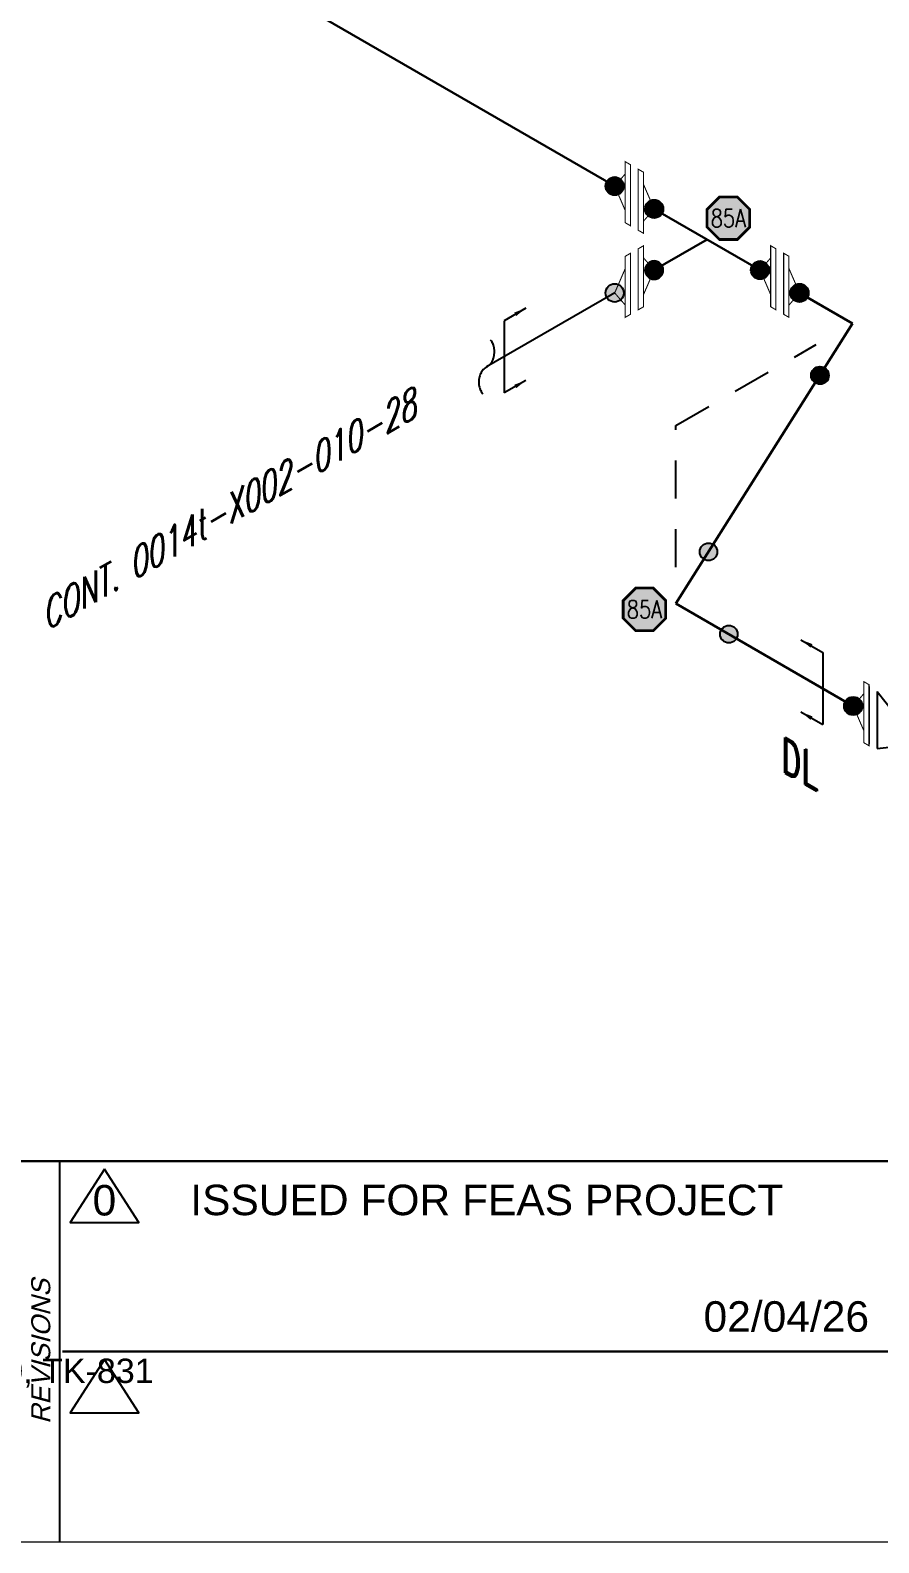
# Model space of a CAD drawing. Header units: inches. Extents: x 0.1 to 17.4, y 0.1 to 11.4.
# Drawn here: x 7.528 to 10.315, y 0.247 to 5.211 of the extents above; entities that cross this region are included whole.
import ezdxf
from ezdxf.enums import TextEntityAlignment as Align

# ---------------------------------------------------------------- set-up
doc = ezdxf.new("R2010")
doc.units = ezdxf.units.IN
doc.header["$MEASUREMENT"] = 0
doc.linetypes.add('HIDDEN2', pattern=[0.1875, 0.125, -0.0625])
for name, color, linetype in [('3', 1, 'Continuous'), ('BORDER', 3, 'Continuous'), ('BORDERTEXT', 7, 'Continuous'), ('COMP', 1, 'Continuous'), ('Continuation', 7, 'Continuous'), ('DL', 20, 'Continuous'), ('PART_PCML', 7, 'Continuous'), ('PIPE-ANNO', 150, 'HIDDEN2'), ('UNAS.PIPE', 251, 'Continuous'), ('WELD POINTS', 41, 'Continuous'), ('Welds', 7, 'Continuous')]:
    doc.layers.add(name, color=color, linetype=linetype)
doc.layers.add('PIPE', color=7, linetype='Continuous', lineweight=30)
doc.styles.add('FEASStandard', font='arial.ttf')
doc.styles.add('ISO330', font='romand.shx', dxfattribs={"width": 0.85, "height": 0.05})
doc.styles.add('PART_Standard', font='romans', dxfattribs={"width": 0.8, "height": 0.09})
doc.styles.add('Richmond', font='arial.ttf')
doc.styles.add('SIMPLEX', font='ROMANS')
doc.dimstyles.new('Richmond', dxfattribs={"dimtxt": 0.18, "dimasz": 0.18, "dimexe": 0.18, "dimexo": 0.0625, "dimgap": 0.09, "dimtad": 0, "dimtih": 1, "dimtoh": 1, "dimdec": 4, "dimzin": 0, "dimdsep": 46, "dimtxsty": 'Richmond', "dimcen": 0.09, "dimadec": 0, "dimazin": 0, "dimtfac": 1, "dimtdec": 4, "dimtofl": 0, "dimtmove": 0, "dimatfit": 3, "dimfxl": 1, "dimtolj": 1, "dimtzin": 0, "dimarcsym": 0})

# ---------------------------------------------------------------- blocks, each defined once
blk = doc.blocks.new('Border')
at = {"layer": 'BORDER'}
blk.add_line((7.625, 0.25), (7.625, 1.5), dxfattribs=at)
at = {"layer": 'BORDER', "const_width": 0.005}
blk.add_lwpolyline([(0.25, 0.25), (17.25, 0.25), (17.25, 11.25), (0.25, 11.25)], close=True, dxfattribs=at)
at = {"layer": 'BORDER', "const_width": 0.00833}
for points in [[(17.25, 1.5), (0.25, 1.5)], [(7.6336, 0.875), (10.375, 0.875)]]:
    blk.add_lwpolyline(points, dxfattribs=at)
at = {"layer": 'BORDERTEXT', "style": 'FEASStandard', "oblique": 15}
blk.add_text('REVISIONS', height=0.0625, rotation=90, dxfattribs=at).set_placement((7.5625, 0.875), align=Align.MIDDLE)
blk = doc.blocks.new('BORDER TEXT')
at = {"layer": 'BORDERTEXT'}
for tag, p, height, style in [('API_PIPE_CLASS', (5.4645, 1.2542), 0.08, 'Richmond'), ('MATERIAL1', (12.263, 1.2111), 0.08, 'Richmond'), ('P&ID_#1', (0.25, 1.0831), 0.0625, 'FEASStandard'), ('LINE_#1', (1.4866, 1.0831), 0.0625, 'FEASStandard'), ('CVX_PIPE_SPEC', (5.4619, 1.0932), 0.08, 'Richmond'), ('MATERIAL2', (12.263, 1.0395), 0.08, 'Richmond'), ('OP_TEMP', (5.1687, 0.9325), 0.08, 'Richmond'), ('P&ID_#2', (0.25, 0.9224), 0.0625, 'FEASStandard'), ('LINE_#2', (1.4866, 0.9224), 0.0625, 'FEASStandard'), ('MATERIAL3', (12.263, 0.868), 0.08, 'Richmond'), ('FROM', (5.0146, 0.7718), 0.08, 'Richmond'), ('P&ID_#3', (0.25, 0.7617), 0.0625, 'FEASStandard'), ('LINE_#3', (1.4866, 0.7617), 0.0625, 'FEASStandard'), ('MATERIAL4', (12.263, 0.6965), 0.08, 'Richmond'), ('P&ID_#4', (0.25, 0.601), 0.0625, 'FEASStandard'), ('LINE_#4', (1.4866, 0.601), 0.0625, 'FEASStandard'), ('TO', (4.8543, 0.6112), 0.08, 'Richmond'), ('MATERIAL5', (12.263, 0.5249), 0.08, 'Richmond'), ('P&ID_#5', (0.25, 0.4403), 0.0625, 'FEASStandard'), ('LINE_#5', (1.4866, 0.4403), 0.0625, 'FEASStandard'), ('MISC', (4.9789, 0.4506), 0.08, 'Richmond'), ('INSULATION', (12.9278, 0.4142), 0.0625, 'FEASStandard'), ('P&ID_#6', (0.25, 0.2796), 0.0625, 'FEASStandard'), ('LINE_#6', (1.4866, 0.2796), 0.0625, 'FEASStandard'), ('PWHT', (12.9278, 0.2806), 0.0625, 'FEASStandard')]:
    blk.add_attdef(tag, p, '', height=height, dxfattribs=dict(at, style=style))
at = {"layer": 'BORDERTEXT', "style": 'FEASStandard'}
for tag, p in [('DR.BY', (11.075, 0.5625)), ('DR.BY_DATE', (11.95, 0.5625)), ('CHK_BY', (11.075, 0.3542)), ('CHK._BY_DATE', (11.95, 0.3542))]:
    blk.add_attdef(tag, text='', height=0.1, dxfattribs=at).set_placement(p, align=Align.MIDDLE_CENTER)
at = {"layer": 'BORDERTEXT', "style": 'PART_Standard', "width": 0.8}
for tag, p in [('PLANT_NUMBER', (13.9375, 0.3836)), ('SYSTEM_NUMBER', (14.8125, 0.3836)), ('CIRCUIT_NUMBER', (15.6875, 0.3836)), ('SHEET_NUMBER', (16.5, 0.3836)), ('REVISION', (17.0625, 0.3836))]:
    blk.add_attdef(tag, text='', height=0.15, dxfattribs=at).set_placement(p, align=Align.MIDDLE_CENTER)
blk = doc.blocks.new('3_VALVE_FLANGE_GATE_30')
at = {"color": 0, "linetype": 'ByBlock', "lineweight": -2}
blk.add_wipeout([(-0.1624, -0.1875), (-0.1353, -0.1719), (0, 0), (0.1353, -0.0156), (0.1624, 0), (0.1624, 0.1875), (0.1353, 0.1719), (0, 0), (-0.1353, 0.0156), (-0.1624, 0)], dxfattribs=at)
for p, q in [((0.1353, 0.1719), (-0.1353, -0.1719)), ((0.0677, 0.1953), (-0.0677, 0.1172)), ((0, 0), (0, 0.1563)), ((0.1353, 0.1719), (0.1353, -0.0156)), ((0.1624, 0.1875), (0.1624, 0)), ((-0.1624, 0), (-0.1624, -0.1875)), ((-0.1353, 0.0156), (-0.1353, -0.1719)), ((0.1353, -0.0156), (-0.1353, 0.0156))]:
    blk.add_line(p, q, dxfattribs=at)
blk = doc.blocks.new('AM9A04')
at = {"linetype": 'Continuous', "const_width": 0.01}
blk.add_lwpolyline([(0, -0.289), (0, 0.289), (-0.05, 0.318), (-0.05, -0.26)], close=True, dxfattribs=at)
at = {"const_width": 0.01}
blk.add_lwpolyline([(-0.05, -0.144), (-0.15, 0.087), (-0.05, 0.202)], dxfattribs=at)
blk = doc.blocks.new('A09')
at = {"layer": 'Welds'}
h = blk.add_hatch(color=256, dxfattribs=at)
h.dxf.hatch_style = 1
h.paths.add_polyline_path([(-0.03, 0, 1), (0.03, 0, 1)])
blk.add_circle((0, 0), 0.03, dxfattribs=at)
blk = doc.blocks.new('*U22')
blk.add_wipeout([(0.052, -0.03), (0.0173, -0.07), (0.0173, -0.1101), (0, -0.1001), (0, 0.1001), (0.0173, 0.0901), (0.0173, 0.05)]).dxf.layer = 'COMP'
at = {"layer": '3', "zscale": 0.65}
blk.add_blockref('A09', (0.052, -0.03), dxfattribs=at)
at = {"layer": 'COMP', "xscale": 0.3466300616258731, "yscale": 0.3466300616258731, "zscale": 0.3466300616258731, "rotation": 180}
blk.add_blockref('AM9A04', (0, 0), dxfattribs=at)
blk = doc.blocks.new('2_WELD_SINGLE_00')
at = {"linetype": 'ByBlock', "lineweight": -2}
h = blk.add_hatch(color=0, dxfattribs=at)
edge = h.paths.add_edge_path()
edge.add_arc((0, 0), 0.0143, 0, 360)
at = {"color": 0, "linetype": 'ByBlock', "lineweight": -2}
blk.add_circle((0, 0), 0.0143, dxfattribs=at)
blk = doc.blocks.new('*U20')
at = {"layer": 'WELD POINTS'}
for p, xscale, yscale, rotation in [((0.1072, 0.1699), 2, 2, 237.744550661481), ((0.174, -0.1004), 1.999999999999999, 1.999999999999999, 59.99999999999983)]:
    blk.add_blockref('2_WELD_SINGLE_00', p, dxfattribs=dict(at, xscale=xscale, yscale=yscale, rotation=rotation))
blk = doc.blocks.new('*U21')
at = {"layer": 'WELD POINTS', "xscale": 1.999999999999999, "yscale": 1.999999999999999}
for p, rotation in [((-0.1072, -0.1699), 327.744550661481), ((-0.1063, -0.1705), 58.0467040862723)]:
    blk.add_blockref('2_WELD_SINGLE_00', p, dxfattribs=dict(at, rotation=rotation))
blk = doc.blocks.new('1_BREAK-PIPE_PIPE_00')
at = {"color": 0, "linetype": 'ByBlock', "lineweight": -2}
for centre, major_axis in [((-0.0298, 0.0919), (0, -0.101)), ((0.0298, -0.0919), (0, 0.101))]:
    blk.add_ellipse(centre, major_axis=major_axis, ratio=0.711978, start_param=0.427466, end_param=3.141593, dxfattribs=at)
blk = doc.blocks.new('1_Tilde_00')
at = {"layer": 'PIPE-ANNO', "xscale": -0.5000000000000001, "yscale": 0.5, "zscale": 0.5}
blk.add_blockref('1_BREAK-PIPE_PIPE_00', (0, 0), dxfattribs=at)
blk = doc.blocks.new('1_Cont_330')
at = {"layer": 'Continuation', "style": 'PART_Standard', "oblique": 330, "width": 0.8}
blk.add_attdef('CONT.', (0, 0), '', height=0.09, rotation=330, dxfattribs=at)
blk = doc.blocks.new('DL_330')
at = {"layer": 'DL', "style": 'ISO330', "oblique": 330, "width": 0.85}
blk.add_text('DL', height=0.1, rotation=330, dxfattribs=at).set_placement((0, 0))
blk = doc.blocks.new('PART_PCML')
blk.add_hatch(color=0).paths.add_polyline_path([(-0.0699, -0.029), (-0.029, -0.0699), (0.029, -0.0699), (0.0699, -0.029), (0.0699, 0.029), (0.029, 0.0699), (-0.029, 0.0699), (-0.0699, 0.029)])
at = {"color": 7, "const_width": 0.009}
blk.add_lwpolyline([(-0.0699, 0.029), (-0.029, 0.0699), (0.029, 0.0699), (0.0699, 0.029), (0.0699, -0.029), (0.029, -0.0699), (-0.029, -0.0699), (-0.0699, -0.029), (-0.0699, 0.029), (-0.029, 0.0699)], dxfattribs=at)
at = {"color": 18, "true_color": 0x000000}
blk.add_lwpolyline([(-0.029, 0.0699), (-0.0699, 0.029), (-0.0699, -0.029), (-0.029, -0.0699), (0.029, -0.0699), (0.0699, -0.029), (0.0699, 0.029), (0.029, 0.0699)], close=True, dxfattribs=at)
at = {"color": 7, "true_color": 0xffffff, "style": 'SIMPLEX', "width": 0.8, "flags": 1}
for tag, p in [('CIRCUIT', (-0.0939, 0.0889)), ('DM', (-0.0527, -0.1332)), ('TYPE', (-0.0749, -0.2043))]:
    blk.add_attdef(tag, p, '', height=0.0586, dxfattribs=at)
at = {"color": 7, "true_color": 0xffffff, "style": 'SIMPLEX', "width": 0.8}
blk.add_attdef('DMDISP', text='', height=0.0586, dxfattribs=at).set_placement((0, 0), align=Align.MIDDLE_CENTER)
blk = doc.blocks.new('*U47')
at = {"layer": 'DL', "color": 20, "linetype": 'ByBlock', "ltscale": 0.7}
blk.add_line((-0.0541, 0.1497), (-0.0541, -0.0873), dxfattribs=at)
for points in [[(-0.1257, 0.191), (-0.0541, 0.1497)], [(-0.1257, -0.046), (-0.0541, -0.0873)]]:
    blk.add_leader(points, dimstyle='Richmond', override={"dimasz": 0.04, "dimgap": 0.09, "dimtad": 0}, dxfattribs=at)
blk = doc.blocks.new('*U66')
at = {"color": 20, "linetype": 'ByBlock', "ltscale": 0.7}
blk.add_line((0.0541, 0.1498), (0.0541, -0.0873), dxfattribs=at)
for points in [[(0.1257, 0.191), (0.0541, 0.1498)], [(0.1257, -0.0459), (0.0541, -0.0873)]]:
    blk.add_leader(points, dimstyle='Richmond', override={"dimasz": 0.04, "dimgap": 0.09, "dimtad": 0}, dxfattribs=at)

msp = doc.modelspace()

# ---------------------------------------------------------------- linework, layer by layer
at = {"layer": 'BORDERTEXT'}
for points in [[(7.7717, 1.474), (7.6588, 1.2984), (7.8845, 1.2984)], [(7.7717, 0.849), (7.6588, 0.6734), (7.8845, 0.6734)]]:
    msp.add_lwpolyline(points, close=True, dxfattribs=at)
at = {"layer": 'PIPE'}
for p, q in [((9.4996, 4.6698), (6.8289, 6.2117)), ((9.9771, 4.3941), (9.5251, 4.6551)), ((9.7511, 4.5246), (9.5251, 4.3941)), ((10.2286, 4.2489), (10.0026, 4.3794)), ((9.6485, 3.3298), (10.2286, 4.2489))]:
    msp.add_line(p, q, dxfattribs=at)
at = {"layer": 'PIPE-ANNO'}
for p, q in [((9.6485, 3.914), (10.1097, 4.1803)), ((9.6485, 3.4495), (9.6485, 3.914))]:
    msp.add_line(p, q, dxfattribs=at)
at = {"layer": 'UNAS.PIPE'}
for p, q in [((9.4996, 4.3794), (9.027, 4.1066)), ((10.6609, 2.7483), (10.2308, 2.9935))]:
    msp.add_line(p, q, dxfattribs=at)

# ---------------------------------------------------------------- block references
at = {"layer": 'BORDER'}
msp.add_blockref('Border', (0, 0), dxfattribs=at)
at = {"layer": 'BORDERTEXT'}
ref = msp.add_blockref('BORDER TEXT', (0, 0), dxfattribs=at)
ref.add_attrib('FROM', '14b CRUDE BARGE TERMINAL, TK-807, TK-830, TK-831', (5.0146, 0.7718), dxfattribs={"height": 0.08, "style": 'Richmond'})
at = {"layer": 'Continuation'}
ref = msp.add_blockref('1_Cont_330', (7.5801, 3.2408), dxfattribs=at)
ref.add_attrib('CONT.', 'CONT. 0014t-X002-010-28', (7.5801, 3.2408), dxfattribs={"height": 0.09, "rotation": 30, "style": 'PART_Standard', "oblique": 30, "width": 0.8})
at = {"layer": 'DL'}
for name, p in [('*U66', (9.0299, 4.1082)), ('*U47', (10.185, 3.02)), ('DL_330', (9.9946, 2.7818))]:
    msp.add_blockref(name, p, dxfattribs=at)
at = {"layer": 'PART_PCML', "color": 13}
msp.add_blockref('PART_PCML', (9.5454, 3.3107), dxfattribs=at).add_auto_attribs({'DMDISP': '85A'})
at = {"layer": 'UNAS.PIPE', "xscale": -1, "rotation": 174.4920261620492}
msp.add_blockref('1_Tilde_00', (9.027, 4.1066), dxfattribs=at)
at = {"layer": 'WELD POINTS'}
for name, p in [('*U21', (10.2286, 4.2489)), ('*U20', (9.6485, 3.3298))]:
    msp.add_blockref(name, p, dxfattribs=at)

# ---------------------------------------------------------------- texts
at = {"layer": 'BORDERTEXT', "style": 'FEASStandard'}
msp.add_text('ISSUED FOR FEAS PROJECT', height=0.1, dxfattribs=at).set_placement((9.0276, 1.3726), align=Align.MIDDLE_CENTER)
for tag, text, p in [('0', '', (7.7717, 1.3716)), ('02/04/26', '-', (10.0112, 0.9901))]:
    msp.add_attdef(tag, text=text, height=0.1, dxfattribs=at).set_placement(p, align=Align.MIDDLE_CENTER)

# ---------------------------------------------------------------- next in the draw order: block references
at = {"layer": 'COMP', "ltscale": 0.65, "rotation": 180}
for p in [(9.4996, 4.6698), (9.9771, 4.3941)]:
    msp.add_blockref('*U22', p, dxfattribs=at)
at = {"layer": 'UNAS.PIPE', "xscale": -1}
msp.add_blockref('3_VALVE_FLANGE_GATE_30', (10.4452, 2.8698), dxfattribs=at)

# ---------------------------------------------------------------- next in the draw order: wipeouts: each hides what was drawn before it
msp.add_wipeout([(9.4476, 4.3494), (9.4823, 4.3094), (9.4823, 4.2693), (9.4996, 4.2793), (9.4996, 4.4795), (9.4823, 4.4695), (9.4823, 4.4294)]).dxf.layer = 'UNAS.PIPE'

# ---------------------------------------------------------------- next in the draw order: hatches: boundary and pattern name
at = {"layer": 'UNAS.PIPE'}
h = msp.add_hatch(color=256, dxfattribs=at)
h.dxf.hatch_style = 1
edge = h.paths.add_edge_path()
edge.add_ellipse((9.4476, 4.3494), major_axis=(-0.0212, 0.0212), ratio=1, start_angle=0, end_angle=360, ccw=False)

# ---------------------------------------------------------------- next in the draw order: linework, layer by layer
at = {"layer": 'UNAS.PIPE', "extrusion": (0, 0, -1)}
msp.add_ellipse((9.4476, 4.3494), major_axis=(-0.0212, 0.0212), ratio=1, start_param=5.497787, end_param=11.780972, dxfattribs=at)

# ---------------------------------------------------------------- next in the draw order: block references
at = {"layer": 'COMP', "ltscale": 0.65}
for p in [(9.5251, 4.6551), (10.0026, 4.3794)]:
    msp.add_blockref('*U22', p, dxfattribs=at)
at = {"layer": 'COMP', "ltscale": 0.65, "rotation": 180}
msp.add_blockref('*U22', (10.2828, 2.9635), dxfattribs=at)
at = {"layer": 'PART_PCML', "color": 13}
msp.add_blockref('PART_PCML', (9.821, 4.5945), dxfattribs=at).add_auto_attribs({'DMDISP': '85A'})
at = {"layer": 'UNAS.PIPE', "xscale": -0.3466300616258731, "yscale": 0.3466300616258731, "zscale": 0.3466300616258731, "rotation": 180}
msp.add_blockref('AM9A04', (9.4996, 4.3794), dxfattribs=at)

# ---------------------------------------------------------------- next in the draw order: linework, layer by layer
at = {"layer": 'PIPE'}
msp.add_line((10.2308, 2.9935), (9.6485, 3.3298), dxfattribs=at)

# ---------------------------------------------------------------- next in the draw order: block references
at = {"layer": 'COMP', "ltscale": 0.65, "xscale": -1, "rotation": 180}
msp.add_blockref('*U22', (9.5251, 4.3941), dxfattribs=at)

doc.saveas('drawing.dxf')
